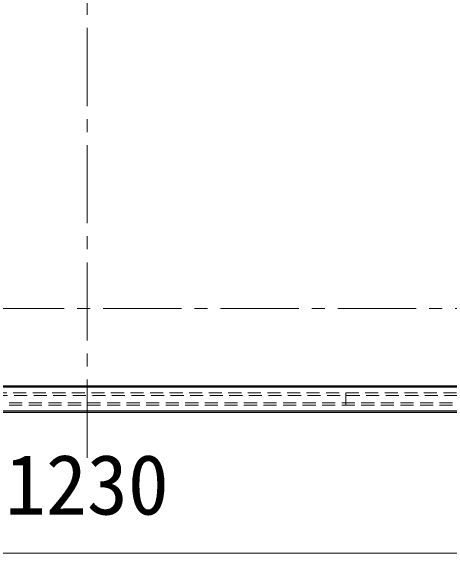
# Model space of a CAD drawing. Units: millimetres, scale not verified. Extents: x -62 to 63, y -56 to 57.
# Drawn here: x -12.08 to 1.27, y -1.54 to 14.98 of the extents above; entities that cross this region are included whole.
import ezdxf
from ezdxf.enums import TextEntityAlignment as Align

# ---------------------------------------------------------------- set-up
doc = ezdxf.new("R2010")
doc.units = ezdxf.units.MM
doc.header["$LTSCALE"] = 0.125
doc.linetypes.add('USER1', pattern=[4.7625, 3.175, -1.5875])
doc.linetypes.add('USER2', pattern=[28.575, 19.05, -3.175, 3.175, -3.175])
doc.layers.add('0-5_SUNPO', color=7, linetype='Continuous', lineweight=18)
doc.layers.add('0-6_GAIKEI', color=8, linetype='Continuous', lineweight=18)
doc.styles.add('ＭＳ ゴシック', font='')
doc.styles.get('ＭＳ ゴシック').set_extended_font_data('MS Gothic')

# ---------------------------------------------------------------- blocks, each defined once
blk = doc.blocks.new('D1')
at = {"layer": '0-5_SUNPO'}
blk.add_line((41.8624, 185.9581), (67.6099, 185.9581), dxfattribs=at)
at = {"layer": '0-5_SUNPO', "style": 'ＭＳ ゴシック'}
blk.add_text('1230', height=1.833, dxfattribs=at).set_placement((52.2361, 186.5831), align=Align.BOTTOM_LEFT)

msp = doc.modelspace()

# ---------------------------------------------------------------- linework, layer by layer
at = {"layer": '0-6_GAIKEI', "color": 9, "linetype": 'USER2'}
for p, q in [((-9.7558, 1.3685), (-9.7558, 32.6818)), ((-27.1218, 5.9152), (7.6102, 5.9152))]:
    msp.add_line(p, q, dxfattribs=at)
at = {"layer": '0-6_GAIKEI', "color": 1}
for p, q in [((13.8296, 3.5188), (-33.3411, 3.5188)), ((13.8119, 3.5365), (-33.3235, 3.5365)), ((13.8015, 3.5468), (-33.3131, 3.5468)), ((13.7942, 3.5542), (-33.3058, 3.5542)), ((14.5442, 2.7843), (-34.0558, 2.7843)), ((14.5442, 2.749), (-34.0558, 2.749)), ((14.5406, 2.802), (-34.0522, 2.802))]:
    msp.add_line(p, q, dxfattribs=at)
at = {"layer": '0-6_GAIKEI', "linetype": 'USER1'}
for p, q in [((-24.5058, 3.3417), (4.9942, 3.3417)), ((-1.8808, 3.3417), (-1.8808, 2.9667)), ((-23.8808, 3.2667), (4.3692, 3.2667)), ((-27.0058, 3.0417), (7.4942, 3.0417)), ((-27.0058, 2.9667), (7.4942, 2.9667))]:
    msp.add_line(p, q, dxfattribs=at)
at = {"layer": '0-6_GAIKEI', "color": 7}
msp.add_line((14.5442, 2.7417), (-34.0558, 2.7417), dxfattribs=at)

# ---------------------------------------------------------------- block references
at = {"layer": '0-5_SUNPO'}
msp.add_blockref('D1', (-64.4907, -187.4967), dxfattribs=at)

doc.saveas('drawing.dxf')
